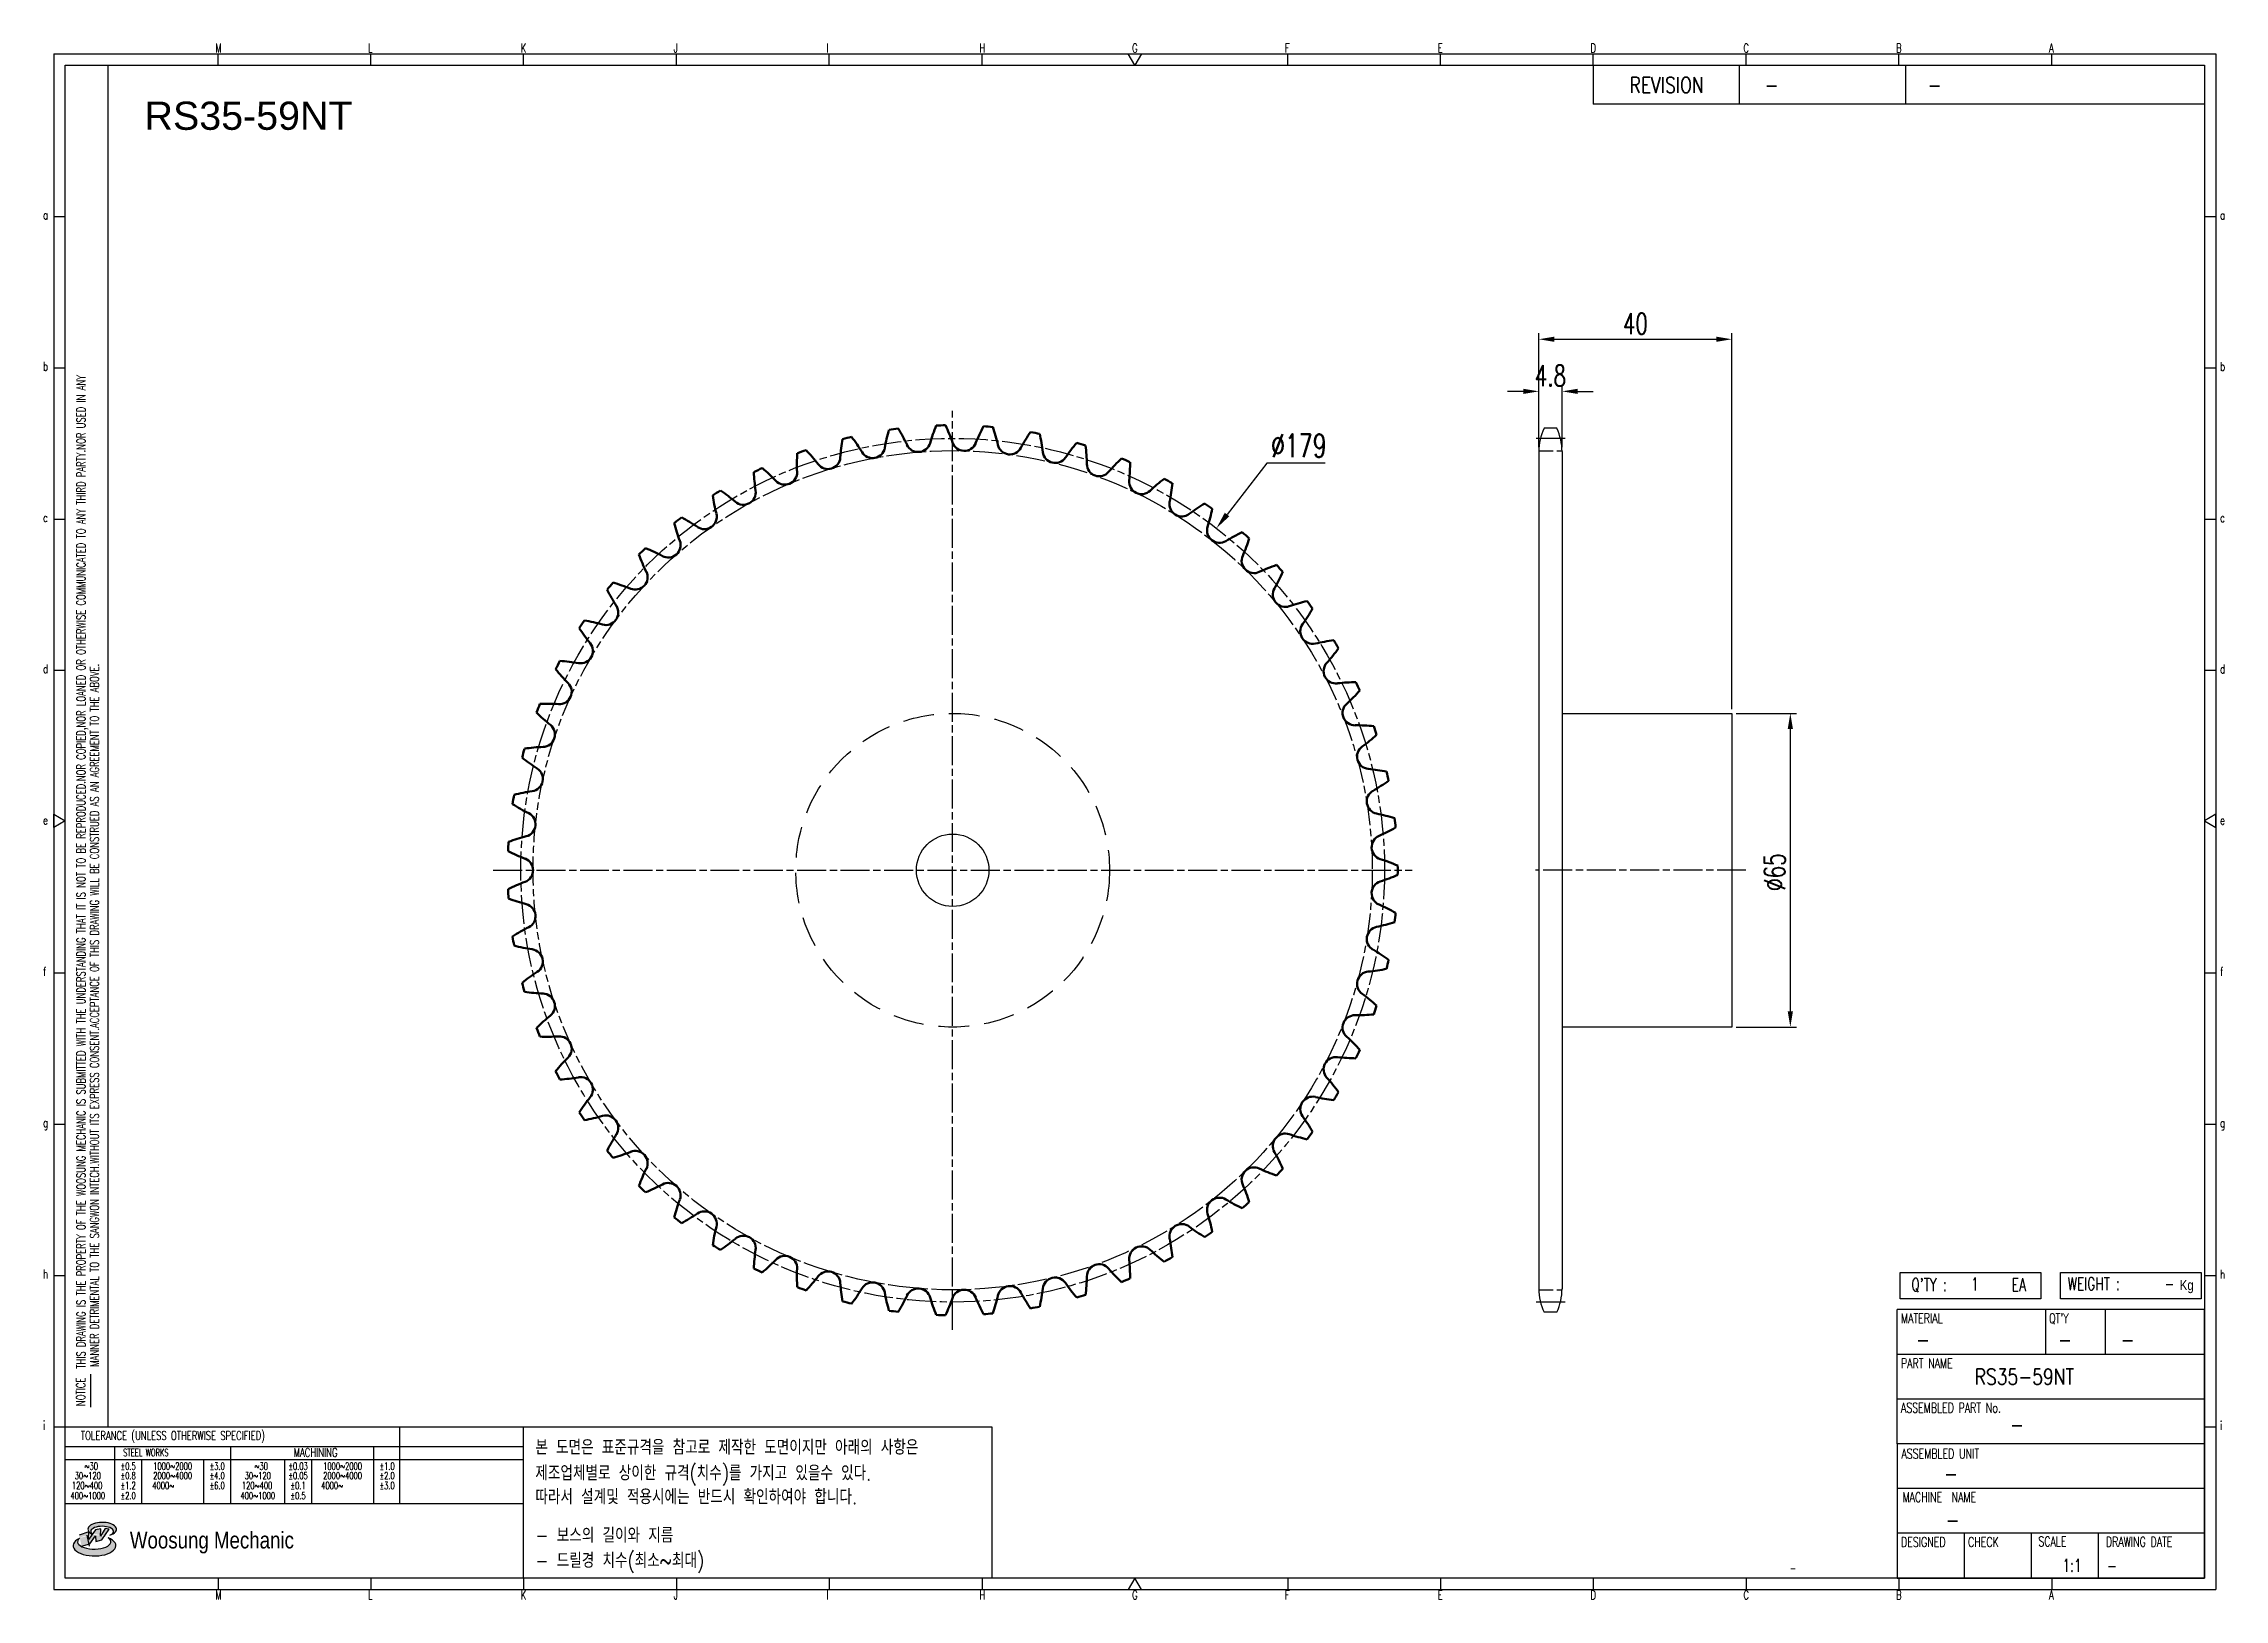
# Model space of a CAD drawing. Header units: millimetres. Extents: x -44812 to -44360, y 1096 to 1418.
import ezdxf
from ezdxf.enums import TextEntityAlignment as Align

# ---------------------------------------------------------------- set-up
doc = ezdxf.new("R2010")
doc.units = ezdxf.units.MM
for name, pattern in [('AM_ISO02W050', [7.5, 6, -1.5]), ('AM_ISO02W050x2', [3.75, 3, -0.75]), ('AM_ISO08W050', [18, 12, -1.5, 3, -1.5]), ('AM_ISO08W050x2', [9, 6, -0.75, 1.5, -0.75]), ('HIDDEN', [9.525, 6.35, -3.175])]:
    doc.linetypes.add(name, pattern=pattern)
for name, color, linetype, lineweight in [('AM_0N', 7, 'Continuous', 50), ('AM_3N', 6, 'AM_ISO02W050', 25), ('AM_7', 4, 'AM_ISO08W050', 25), ('AM_7N', 4, 'AM_ISO08W050', 25)]:
    doc.layers.add(name, color=color, linetype=linetype, lineweight=lineweight)
for name, color, linetype in [('HL', 2, 'HIDDEN'), ('S-DIM', 7, 'Continuous'), ('TITLE', 7, 'Continuous'), ('도면레이아웃', 7, 'Continuous')]:
    doc.layers.add(name, color=color, linetype=linetype)
doc.styles.add('HAN', font='ROMANS.shx', dxfattribs={"width": 0.7, "bigfont": 'whgtxt.shx'})
doc.styles.add('HKD_ST2', font='romans.shx', dxfattribs={"width": 0.7, "height": 4, "bigfont": '@extfont2.shx'})
doc.styles.add('HSG', font='SIMPLEX.shx', dxfattribs={"width": 0.7, "bigfont": 'HSG.shx'})
doc.styles.add('ROMANS', font='romans.shx', dxfattribs={"width": 0.7, "bigfont": 'whgtxt.shx'})
doc.styles.add('SLDTEXTSTYLE4', font='arial.ttf', dxfattribs={"width": 0.8})
doc.styles.get("Standard").update_dxf_attribs({"font": 'arial.ttf'})
doc.dimstyles.new('APP10', dxfattribs={"dimscale": 2, "dimtxt": 2.4, "dimasz": 1.8, "dimexe": 0.7, "dimexo": 0.5, "dimgap": 0.6, "dimtad": 1, "dimtoh": 1, "dimdec": 1, "dimrnd": 0.01, "dimzin": 9, "dimdsep": 46, "dimtxsty": 'HSG', "dimcen": 0, "dimclrd": 1, "dimclre": 1, "dimclrt": 256, "dimazin": 2, "dimtp": 1, "dimtm": 1, "dimtfac": 0.5, "dimtdec": 1, "dimtofl": 0, "dimtmove": 0, "dimatfit": 3, "dimfxl": 0, "dimtvp": 1, "dimtolj": 2, "dimlwd": -1, "dimlwe": -1, "dimarcsym": 0})
doc.dimstyles.new('APP8', dxfattribs={"dimscale": 1.8, "dimtxt": 2.4, "dimasz": 1.8, "dimexe": 0.7, "dimexo": 0.5, "dimgap": 0.6, "dimtad": 1, "dimtoh": 1, "dimdec": 1, "dimrnd": 0.01, "dimzin": 9, "dimdsep": 46, "dimtxsty": 'HSG', "dimcen": 0, "dimclrd": 1, "dimclre": 1, "dimclrt": 256, "dimazin": 2, "dimtp": 1, "dimtm": 1, "dimtfac": 0.5, "dimtdec": 1, "dimtofl": 0, "dimtmove": 0, "dimatfit": 3, "dimfxl": 0, "dimtvp": 1, "dimtolj": 2, "dimlwd": -1, "dimlwe": -1, "dimarcsym": 0})

# ---------------------------------------------------------------- blocks, each defined once
blk = doc.blocks.new('SUYWSHJH')
at = {"layer": '도면레이아웃'}
h = blk.add_hatch(color=10, dxfattribs=at)
h.paths.add_polyline_path([(1.544, 35.177), (1.554, 34.966), (1.779, 35.034), (2.054, 35.422), (1.908, 35.446), (1.728, 35.167), (1.741, 35.439), (1.547, 35.405), (1.292, 35.041), (1.295, 35.33), (0.943, 35.208), (1.03, 34.8), (1.336, 34.885)])
edge = h.paths.add_edge_path()
edge.add_ellipse((1.795, 35.421), major_axis=(-0.53, 0), ratio=0.487785, start_angle=122.36065, end_angle=403.39574)
edge.add_line((1.411, 35.244), (1.419, 35.261))
edge.add_ellipse((1.798, 35.344), major_axis=(-0.423, 0), ratio=0.444396, start_angle=131.58977, end_angle=386.19408, ccw=False)
edge = h.paths.add_edge_path()
edge.add_ellipse((1.512, 34.815), major_axis=(-0.793, 0), ratio=0.480113, start_angle=314.67633, end_angle=590.85213)
edge.add_ellipse((1.501, 34.958), major_axis=(-0.62, 0), ratio=0.43311, start_angle=331.7024, end_angle=574.42495, ccw=False)
for p, q in [((0, 90.118), (80.15, 90.118)), ((0, 90.118), (0, 33.191)), ((6.089, 89.693), (6.089, 90.118)), ((11.753, 89.693), (11.753, 90.118)), ((17.418, 89.693), (17.418, 90.118)), ((23.082, 89.693), (23.082, 90.118)), ((28.746, 89.693), (28.746, 90.118)), ((34.411, 89.693), (34.411, 90.118)), ((45.739, 89.693), (45.739, 90.118)), ((51.404, 89.693), (51.404, 90.118)), ((57.068, 89.693), (57.068, 90.118)), ((62.732, 89.693), (62.732, 90.118)), ((68.397, 89.693), (68.397, 90.118)), ((74.061, 89.693), (74.061, 90.118)), ((80.15, 90.118), (80.15, 33.191)), ((0, 84.085), (0.425, 84.085)), ((79.725, 84.085), (80.15, 84.085)), ((0, 78.478), (0.425, 78.478)), ((79.725, 78.478), (80.15, 78.478)), ((0, 72.87), (0.425, 72.87)), ((79.725, 72.87), (80.15, 72.87)), ((0, 67.262), (0.425, 67.262)), ((79.725, 67.262), (80.15, 67.262)), ((0, 56.047), (0.425, 56.047)), ((79.725, 56.047), (80.15, 56.047)), ((0, 50.439), (0.425, 50.439)), ((79.725, 50.439), (80.15, 50.439)), ((0, 44.832), (0.425, 44.832)), ((79.725, 44.832), (80.15, 44.832)), ((1.377, 39.947), (1.377, 41.174)), ((0, 39.224), (0.425, 39.224)), ((79.725, 39.224), (80.15, 39.224)), ((0, 33.191), (80.15, 33.191)), ((6.089, 33.616), (6.089, 33.191)), ((11.753, 33.616), (11.753, 33.191)), ((17.418, 33.616), (17.418, 33.191)), ((23.082, 33.616), (23.082, 33.191)), ((28.746, 33.616), (28.746, 33.191)), ((34.411, 33.616), (34.411, 33.191)), ((45.739, 33.616), (45.739, 33.191)), ((51.404, 33.616), (51.404, 33.191)), ((57.068, 33.616), (57.068, 33.191)), ((62.732, 33.616), (62.732, 33.191)), ((68.397, 33.616), (68.397, 33.191)), ((74.061, 33.616), (74.061, 33.191))]:
    blk.add_line(p, q)
at = {"color": 2}
for p, q in [((2.017, 39.224), (2.017, 89.693)), ((0.425, 39.224), (17.418, 39.224)), ((12.816, 39.224), (12.816, 36.382)), ((17.418, 33.616), (17.418, 39.224)), ((0.425, 38.487), (17.418, 38.487)), ((0.425, 38.012), (17.418, 38.012)), ((2.257, 38.487), (2.257, 36.382)), ((3.257, 38.012), (3.257, 36.382)), ((5.557, 38.012), (5.557, 36.382)), ((6.557, 38.5), (6.557, 36.382)), ((8.557, 38.012), (8.557, 36.382)), ((9.557, 38.026), (9.557, 36.382)), ((11.857, 38.487), (11.857, 36.382)), ((0.425, 36.382), (17.418, 36.382))]:
    blk.add_line(p, q, dxfattribs=at)
at = {"color": 6, "ltscale": 0.5}
for p, q in [((57.068, 89.693), (57.068, 88.246)), ((62.47, 89.693), (62.47, 88.246)), ((68.635, 89.693), (68.635, 88.246)), ((79.725, 88.246), (57.068, 88.246)), ((68.336, 38.59), (68.336, 43.563)), ((79.725, 43.563), (68.336, 43.563)), ((73.827, 43.563), (73.827, 41.905)), ((76.037, 43.563), (76.037, 41.905)), ((79.725, 38.59), (79.725, 43.563)), ((79.725, 41.905), (68.336, 41.905)), ((79.725, 40.248), (68.336, 40.248)), ((68.336, 38.59), (68.336, 33.616)), ((79.725, 38.59), (68.336, 38.59)), ((79.725, 33.616), (79.725, 38.59)), ((79.725, 36.932), (68.336, 36.932)), ((79.725, 35.274), (68.336, 35.274)), ((70.822, 33.616), (70.822, 35.274)), ((73.309, 33.616), (73.309, 35.274)), ((75.796, 33.616), (75.796, 35.274)), ((68.336, 33.616), (79.725, 33.616))]:
    blk.add_line(p, q, dxfattribs=at)
for points in [[(40.075, 89.693), (39.83, 90.118), (40.32, 90.118)], [(0.425, 89.693), (79.725, 89.693), (79.725, 33.616), (0.425, 33.616)], [(0.425, 61.679), (0, 61.433), (0, 61.924)], [(79.725, 61.679), (80.15, 61.433), (80.15, 61.924)], [(40.075, 33.616), (39.83, 33.191), (40.32, 33.191)]]:
    blk.add_lwpolyline(points, close=True)
at = {"layer": 'TITLE', "color": 20}
for p, q in [((68.449, 43.961), (68.449, 44.936)), ((68.449, 44.936), (73.654, 44.936)), ((73.654, 44.936), (73.654, 43.961)), ((74.39, 43.961), (74.39, 44.936)), ((74.39, 44.936), (79.595, 44.936)), ((79.595, 44.936), (79.595, 43.961)), ((73.654, 43.961), (68.449, 43.961)), ((79.595, 43.961), (74.39, 43.961))]:
    blk.add_line(p, q, dxfattribs=at)
at = {"layer": '도면레이아웃'}
for p, q in [((1.295, 35.33), (0.943, 35.208)), ((1.03, 34.8), (1.336, 34.885)), ((1.224, 35.208), (1.311, 34.8)), ((1.224, 35.208), (1.224, 35.208)), ((1.547, 35.405), (1.292, 35.041)), ((1.292, 35.041), (1.295, 35.33)), ((1.336, 34.885), (1.544, 35.177)), ((1.419, 35.261), (1.411, 35.244)), ((1.544, 35.177), (1.554, 34.966)), ((1.741, 35.439), (1.547, 35.405)), ((1.554, 34.966), (1.779, 35.034)), ((1.908, 35.446), (1.728, 35.167)), ((1.728, 35.167), (1.741, 35.439)), ((1.779, 35.034), (2.054, 35.422)), ((2.054, 35.422), (1.908, 35.446))]:
    blk.add_line(p, q, dxfattribs=at)
for centre, major_axis, ratio, start_param, end_param in [((1.795, 35.421), (-0.53, 0), 0.487785, 2.135596, 7.040584), ((1.512, 34.815), (-0.793, 0), 0.480113, 5.492138, 10.312315), ((1.501, 34.958), (-0.62, 0), 0.43311, 5.789299, 10.025607), ((1.798, 35.344), (-0.423, 0), 0.444396, 2.296675, 6.740358)]:
    blk.add_ellipse(centre, major_axis=major_axis, ratio=ratio, start_param=start_param, end_param=end_param, dxfattribs=at)
at = {"color": 4, "style": 'HKD_ST2', "width": 0.7}
for s, p in [('M', (5.988, 90.164)), ('L', (11.652, 90.164)), ('K', (17.316, 90.164)), ('J', (22.981, 90.164)), ('I', (28.645, 90.164)), ('H', (34.309, 90.164)), ('G', (39.974, 90.164)), ('F', (45.638, 90.164)), ('E', (51.302, 90.164)), ('D', (56.967, 90.164)), ('C', (62.631, 90.164)), ('B', (68.295, 90.164)), ('A', (73.96, 90.164)), ('a', (-0.395, 83.976)), ('a', (80.305, 83.97)), ('b', (-0.395, 78.368)), ('b', (80.305, 78.362)), ('c', (-0.395, 72.76)), ('c', (80.305, 72.754)), ('d', (-0.395, 67.153)), ('d', (80.305, 67.147)), ('e', (-0.395, 61.545)), ('e', (80.305, 61.539)), ('f', (-0.395, 55.937)), ('f', (80.305, 55.931)), ('g', (-0.395, 50.33)), ('g', (80.305, 50.324)), ('h', (-0.395, 44.722)), ('h', (80.305, 44.716)), ('i', (-0.395, 39.114)), ('i', (80.305, 39.108)), ('M', (5.988, 32.824)), ('L', (11.652, 32.824)), ('K', (17.316, 32.824)), ('J', (22.981, 32.824)), ('I', (28.645, 32.824)), ('H', (34.309, 32.824)), ('G', (39.974, 32.824)), ('F', (45.638, 32.824)), ('E', (51.302, 32.824)), ('D', (56.967, 32.824)), ('C', (62.631, 32.824)), ('B', (68.295, 32.824)), ('A', (73.96, 32.824))]:
    blk.add_text(s, height=0.326, dxfattribs=at).set_placement(p)
for s, height, style, width, p in [('REVISION', 0.5806, 'HAN', 0.8, (58.415, 88.664)), ('-', 0.581, 'HAN', 0.8, (63.426, 88.664)), ('-', 0.581, 'HAN', 0.8, (69.468, 88.664)), ("Q'TY : ", 0.4746, 'HKD_ST2', 0.7, (68.857, 44.253)), ('1', 0.475, 'HKD_ST2', 0.7, (71.071, 44.275)), ('EA', 0.4746, 'HKD_ST2', 0.7, (72.578, 44.253)), ('WEIGHT : ', 0.4746, 'HKD_ST2', 0.7, (74.65, 44.286)), ('-', 0.581, 'HAN', 0.8, (69.029, 42.157)), ('-', 0.581, 'HAN', 0.8, (74.289, 42.157)), ('-', 0.581, 'HAN', 0.8, (76.623, 42.157)), ('-', 0.581, 'HAN', 0.8, (72.515, 39.013)), ('-', 0.581, 'HAN', 0.8, (70.067, 37.189)), ('-', 0.581, 'HAN', 0.8, (70.126, 35.48)), ('1:1', 0.4746, 'HKD_ST2', 0.7, (74.458, 33.848)), ('-', 0.475, 'HKD_ST2', 0.7, (76.112, 33.837))]:
    blk.add_text(s, height=height, dxfattribs=dict(style=style, width=width)).set_placement(p)
at = {"color": 1, "style": 'HKD_ST2', "width": 0.7}
for s, p in [(' THIS DRAWING IS THE PROPERTY OF THE WOOSUNG MECHANIC IS SUBMITTED WITH THE UNDERSTANDING THAT IT IS NOT TO BE REPRODUCED.NOR COPIED,NOR LOANED OR OTHERWISE COMMUNICATED TO ANY THIRD PARTY.NOR USED IN ANY', (1.173, 41.217)), ('MANNER DETRIMENTAL TO THE SANGWON INTECH.WITHOUT ITS EXPRESS CONSENT.ACCEPTANCE OF THIS DRAWING WILL BE CONSTRUED AS AN AGREEMENT TO THE ABOVE.', (1.672, 41.447))]:
    blk.add_text(s, height=0.326266, rotation=90, dxfattribs=at).set_placement(p)
at = {"style": 'HKD_ST2', "width": 0.7}
blk.add_text('-', height=0.475, dxfattribs=at).set_placement((78.613, 44.286), align=Align.RIGHT)
at = {"color": 4, "style": 'HKD_ST2', "width": 0.7}
for s, height, p in [('MATERIAL', 0.3651, (68.474, 43.425)), ("QT'Y", 0.3651, (73.965, 43.425)), ('PART NAME', 0.3651, (68.474, 41.756)), ('ASSEMBLED PART No.', 0.36511, (68.474, 40.109)), ('ASSEMBLED UNIT', 0.36511, (68.49, 38.408)), ('MACHINE  NAME', 0.36511, (68.532, 36.794)), ('DESIGNED', 0.3651, (68.474, 35.136)), ('CHECK', 0.3651, (70.961, 35.136)), ('SCALE', 0.3651, (73.566, 35.153)), ('DRAWING DATE', 0.36511, (76.071, 35.141))]:
    blk.add_text(s, height=height, dxfattribs=at).set_placement(p, align=Align.TOP_LEFT)
at = {"style": 'HKD_ST2', "width": 0.7}
blk.add_text('NOTICE', height=0.3263, rotation=90, dxfattribs=at).set_placement((1.163, 39.988))
for s, height, style, width, p in [('TOLERANCE (UNLESS OTHERWISE SPECIFIED)', 0.32627, 'HKD_ST2', 0.7, (4.417, 38.896)), ('-', 0.326, 'ROMANS', 0.65, (64.469, 33.975))]:
    blk.add_text(s, height=height, dxfattribs=dict(style=style, width=width)).set_placement(p, align=Align.MIDDLE_CENTER)
at = {"color": 4, "style": 'HKD_ST2', "width": 0.7}
for s, height, p in [('STEEL WORKS', 0.26101, (3.416, 38.268)), ('MACHINING', 0.3263, (9.707, 38.27)), ('%%P0.5', 0.261, (2.757, 37.762)), ('%%P0.8', 0.261, (2.757, 37.411)), ('%%P3.0', 0.261, (6.057, 37.762)), ('%%P4.0', 0.261, (6.057, 37.411)), ('%%P0.03', 0.261, (9.057, 37.762)), ('%%P0.05', 0.261, (9.057, 37.411)), ('%%P1.0', 0.261, (12.357, 37.762)), ('%%P2.0', 0.261, (12.357, 37.411)), ('%%P1.2', 0.261, (2.757, 37.045)), ('%%P2.0', 0.261, (2.757, 36.67)), ('%%P6.0', 0.261, (6.057, 37.045)), ('%%P0.1', 0.261, (9.057, 37.045)), ('%%P0.5', 0.261, (9.057, 36.67)), ('%%P3.0', 0.261, (12.357, 37.045))]:
    blk.add_text(s, height=height, dxfattribs=at).set_placement(p, align=Align.MIDDLE)
for s, height, p in [('30%%126120', 0.261, (1.263, 37.411)), ('%%12630', 0.261, (1.389, 37.762)), ('2000%%1264000', 0.26101, (4.407, 37.411)), ('1000%%1262000', 0.26101, (4.407, 37.762)), ('30%%126120', 0.261, (7.563, 37.411)), ('%%12630', 0.261, (7.689, 37.762)), ('2000%%1264000', 0.26101, (10.707, 37.411)), ('1000%%1262000', 0.26101, (10.707, 37.762)), ('400%%1261000', 0.26101, (1.263, 36.67)), ('120%%126400', 0.26101, (1.237, 37.045)), ('4000%%126', 0.261, (4.061, 37.045)), ('400%%1261000', 0.26101, (7.563, 36.67)), ('120%%126400', 0.26101, (7.537, 37.045)), ('4000%%126', 0.261, (10.321, 37.045))]:
    blk.add_text(s, height=height, dxfattribs=at).set_placement(p, align=Align.MIDDLE_CENTER)
at = {"color": 1, "style": 'SLDTEXTSTYLE4', "width": 0.8}
blk.add_text('Woosung Mechanic', height=0.61957, dxfattribs=at).set_placement((2.822, 34.711))
at = {"layer": 'TITLE', "width": 0.8}
blk.add_text('Kg', height=0.3789, dxfattribs=at).set_placement((78.807, 44.286))
blk = doc.blocks.new('*D688')
at = {"layer": 'Defpoints', "color": 0, "transparency": 16777216}
for p in [(-44462.3, 1279.08), (-44462.3, 1214.08), (-44450.19, 1214.08)]:
    blk.add_point(p, dxfattribs=at)
at = {"layer": 'S-DIM', "color": 1, "transparency": 16777216}
for p, q in [((-44461.4, 1279.08), (-44448.93, 1279.08)), ((-44450.19, 1275.84), (-44450.19, 1217.32)), ((-44461.4, 1214.08), (-44448.93, 1214.08))]:
    blk.add_line(p, q, dxfattribs=at)
for points in [[(-44450.73, 1275.84), (-44449.65, 1275.84), (-44450.19, 1279.08)], [(-44450.73, 1217.32), (-44449.65, 1217.32), (-44450.19, 1214.08)]]:
    blk.add_solid(points, dxfattribs=at)
at = {"layer": 'S-DIM', "transparency": 16777216, "insert": (-44453.43, 1246.19), "char_height": 4.32, "attachment_point": 5, "rotation": 90, "style": 'HSG'}
blk.add_mtext('\\A2;%%c65', dxfattribs=at)
blk = doc.blocks.new('*D689')
at = {"layer": 'Defpoints', "color": 0, "transparency": 16777216}
for p in [(-44497.5, 1345.8), (-44502.3, 1333.34), (-44497.5, 1333.34)]:
    blk.add_point(p, dxfattribs=at)
at = {"layer": 'S-DIM', "color": 1, "transparency": 16777216}
for p, q in [((-44502.3, 1334.24), (-44502.3, 1347.06)), ((-44497.5, 1334.24), (-44497.5, 1347.06)), ((-44505.54, 1345.8), (-44508.78, 1345.8)), ((-44494.26, 1345.8), (-44491.02, 1345.8))]:
    blk.add_line(p, q, dxfattribs=at)
for points in [[(-44505.54, 1346.34), (-44505.54, 1345.26), (-44502.3, 1345.8)], [(-44494.26, 1346.34), (-44494.26, 1345.26), (-44497.5, 1345.8)]]:
    blk.add_solid(points, dxfattribs=at)
at = {"layer": 'S-DIM', "transparency": 16777216, "insert": (-44499.9, 1349.04), "char_height": 4.32, "attachment_point": 5, "style": 'HSG'}
blk.add_mtext('\\A2;4.8', dxfattribs=at)
blk = doc.blocks.new('*D690')
at = {"layer": 'Defpoints', "color": 0, "transparency": 16777216}
for p in [(-44462.3, 1356.6), (-44502.3, 1333.34), (-44462.3, 1279.08)]:
    blk.add_point(p, dxfattribs=at)
at = {"layer": 'S-DIM', "color": 1, "transparency": 16777216}
for p, q in [((-44502.3, 1334.24), (-44502.3, 1357.86)), ((-44499.06, 1356.6), (-44465.54, 1356.6)), ((-44462.3, 1279.98), (-44462.3, 1357.86))]:
    blk.add_line(p, q, dxfattribs=at)
for points in [[(-44499.06, 1357.14), (-44499.06, 1356.06), (-44502.3, 1356.6)], [(-44465.54, 1357.14), (-44465.54, 1356.06), (-44462.3, 1356.6)]]:
    blk.add_solid(points, dxfattribs=at)
at = {"layer": 'S-DIM', "transparency": 16777216, "insert": (-44482.3, 1359.84), "char_height": 4.32, "attachment_point": 5, "style": 'HSG'}
blk.add_mtext('\\A2;40', dxfattribs=at)
blk = doc.blocks.new('*D691')
at = {"layer": 'Defpoints', "color": 0, "transparency": 16777216}
for p in [(-44569.11, 1317.43), (-44678.41, 1175.72)]:
    blk.add_point(p, dxfattribs=at)
at = {"layer": 'S-DIM', "color": 1, "transparency": 16777216}
for p, q in [((-44558.68, 1330.95), (-44566.91, 1320.28)), ((-44546.6, 1330.95), (-44558.68, 1330.95))]:
    blk.add_line(p, q, dxfattribs=at)
blk.add_solid([(-44567.38, 1320.65), (-44566.43, 1319.92), (-44569.11, 1317.43)], dxfattribs=at)
at = {"layer": 'S-DIM', "transparency": 16777216, "insert": (-44552.04, 1334.55), "char_height": 4.8, "attachment_point": 5, "style": 'HSG'}
blk.add_mtext('\\A2;∅179', dxfattribs=at)

msp = doc.modelspace()

# ---------------------------------------------------------------- linework, layer by layer
for p, q in [((-44498.57, 1338.14), (-44501.23, 1338.14)), ((-44502.3, 1333.34), (-44502.3, 1159.82)), ((-44497.5, 1333.34), (-44497.5, 1159.82)), ((-44498.57, 1155.02), (-44501.23, 1155.02))]:
    msp.add_line(p, q)
msp.add_lwpolyline([(-44497.5, 1279.08), (-44462.3, 1279.08), (-44462.3, 1214.08), (-44497.5, 1214.08)])
at = {"color": 4}
msp.add_lwpolyline([(-44712.66, 1131.28), (-44615.62, 1131.28), (-44615.62, 1099.93), (-44712.66, 1099.93)], close=True, dxfattribs=at)
msp.add_circle((-44623.76, 1246.58), 7.5)
for centre, start, end in [((-44491, 1333.34), 154.8633, 180), ((-44508.8, 1333.34), 0, 25.1367), ((-44491, 1159.82), 180, 205.1367), ((-44508.8, 1159.82), 334.8633, 0)]:
    msp.add_arc(centre, 11.3, start, end)
at = {"layer": 'AM_0N'}
for centre, radius, start, end in [((-44601.21, 1327.58), 37.19, 163.9709, 169.9153), ((-44623.76, 1246.58), 92.21, 97.0319, 98.2224), ((-44666.83, 1318.79), 37.19, 25.339, 31.2833), ((-44592.72, 1324.72), 37.19, 157.8693, 163.8136), ((-44623.76, 1246.58), 92.21, 90.9302, 92.1207), ((-44658.91, 1322.96), 37.19, 19.2373, 25.1816), ((-44584.59, 1320.98), 37.19, 151.7676, 157.7119), ((-44623.76, 1246.58), 92.21, 84.8285, 86.019), ((-44650.59, 1326.26), 37.19, 13.1356, 19.0799), ((-44623.76, 1246.58), 92.21, 109.2353, 110.4258), ((-44681.12, 1308.05), 37.19, 37.5424, 43.4867), ((-44609.94, 1329.51), 37.19, 170.0726, 176.0169), ((-44623.76, 1246.58), 92.21, 103.1336, 104.3241), ((-44674.26, 1313.8), 37.19, 31.4407, 37.385), ((-44640.34, 1334.54), 2.57, 211.4407, 349.9153), ((-44630.9, 1335.8), 2.57, 205.339, 343.8136), ((-44621.37, 1336.05), 2.57, 199.2373, 337.7119), ((-44611.88, 1335.29), 2.57, 193.1356, 331.6102), ((-44576.91, 1316.39), 37.19, 145.6659, 151.6102), ((-44623.76, 1246.58), 92.21, 78.7268, 79.9173), ((-44641.97, 1328.66), 37.19, 7.0339, 12.9782), ((-44602.51, 1333.53), 2.57, 187.0339, 325.5085), ((-44569.75, 1311.02), 37.19, 139.5642, 145.5085), ((-44623.76, 1246.58), 92.21, 72.6251, 73.8156), ((-44633.14, 1330.13), 37.19, 0.9322, 6.8765), ((-44623.76, 1246.58), 92.21, 115.337, 116.5274), ((-44627.79, 1330.56), 37.19, 182.276, 188.2203), ((-44687.33, 1301.61), 37.19, 43.6441, 49.5884), ((-44658.56, 1329.04), 2.57, 223.6441, 2.1186), ((-44618.84, 1330.51), 37.19, 176.1743, 182.1186), ((-44649.6, 1332.28), 2.57, 217.5424, 356.0169), ((-44593.39, 1330.78), 2.57, 180.9322, 319.4068), ((-44563.21, 1304.91), 37.19, 133.4625, 139.4068), ((-44623.76, 1246.58), 92.21, 66.5234, 67.7139), ((-44624.2, 1330.66), 37.19, 354.8305, 0.7748), ((-44623.76, 1246.58), 92.21, 121.4387, 122.6291), ((-44636.69, 1329.66), 37.19, 188.3777, 194.322), ((-44692.82, 1294.54), 37.19, 49.7458, 55.6901), ((-44667.13, 1324.88), 2.57, 229.7458, 8.2203), ((-44584.61, 1327.07), 2.57, 174.8305, 313.3051), ((-44557.35, 1298.15), 37.19, 127.3608, 133.3051), ((-44623.76, 1246.58), 92.21, 60.4217, 61.6122), ((-44615.26, 1330.23), 37.19, 348.7288, 354.6731), ((-44623.76, 1246.58), 92.21, 127.5403, 128.7308), ((-44697.52, 1286.93), 37.19, 55.8475, 61.7918), ((-44675.21, 1319.82), 2.57, 235.8475, 14.322), ((-44576.28, 1322.46), 2.57, 168.7288, 307.2034), ((-44552.24, 1290.8), 37.19, 121.2591, 127.2034), ((-44623.76, 1246.58), 92.21, 54.32, 55.5105), ((-44606.42, 1328.85), 37.19, 342.6271, 348.5714), ((-44645.45, 1327.81), 37.19, 194.4794, 200.4237), ((-44568.48, 1316.98), 2.57, 162.6271, 301.1017), ((-44547.95, 1282.94), 37.19, 115.1574, 121.1017), ((-44623.76, 1246.58), 92.21, 48.2183, 49.4088), ((-44597.77, 1326.54), 37.19, 336.5254, 342.4697), ((-44623.76, 1246.58), 92.21, 133.642, 134.8325), ((-44653.96, 1325.05), 37.19, 200.5811, 206.5254), ((-44701.39, 1278.86), 37.19, 61.9492, 67.8935), ((-44682.7, 1313.94), 2.57, 241.9492, 20.4237), ((-44561.31, 1310.71), 2.57, 156.5254, 295), ((-44623.76, 1246.58), 92.21, 139.7437, 140.9342), ((-44704.38, 1270.42), 37.19, 68.0508, 73.9952), ((-44689.53, 1307.29), 2.57, 248.0508, 26.5254), ((-44544.51, 1274.68), 37.19, 109.0557, 115), ((-44589.42, 1323.33), 37.19, 330.4237, 336.368), ((-44623.76, 1246.58), 92.21, 42.1166, 43.3071), ((-44662.13, 1321.39), 37.19, 206.6828, 212.6271), ((-44554.85, 1303.71), 2.57, 150.4237, 288.8983), ((-44541.98, 1266.1), 37.19, 102.954, 108.8983), ((-44623.76, 1246.58), 92.21, 36.0149, 37.2054), ((-44623.76, 1246.58), 92.21, 145.8454, 147.0359), ((-44706.46, 1261.72), 37.19, 74.1525, 80.0969), ((-44695.61, 1299.96), 2.57, 254.1525, 32.6271), ((-44549.17, 1296.06), 2.57, 144.322, 282.7966), ((-44581.46, 1319.24), 37.19, 324.322, 330.2663), ((-44700.87, 1292.02), 2.57, 260.2542, 38.7288), ((-44669.86, 1316.89), 37.19, 212.7845, 218.7288), ((-44540.36, 1257.29), 37.19, 96.8523, 102.7966), ((-44573.97, 1314.33), 37.19, 318.2203, 324.1646), ((-44623.76, 1246.58), 92.21, 29.9132, 31.1037), ((-44623.76, 1246.58), 92.21, 151.9471, 153.1376), ((-44677.08, 1311.59), 37.19, 218.8862, 224.8305), ((-44707.6, 1252.84), 37.19, 80.2542, 86.1985), ((-44544.33, 1287.85), 2.57, 138.2203, 276.6949), ((-44705.27, 1283.56), 2.57, 266.3559, 44.8305), ((-44539.7, 1248.37), 37.19, 90.7506, 96.6949), ((-44567.05, 1308.66), 37.19, 312.1186, 318.063), ((-44623.76, 1246.58), 92.21, 23.8115, 25.002), ((-44623.76, 1246.58), 92.21, 158.0488, 159.2393), ((-44683.68, 1305.55), 37.19, 224.9879, 230.9322), ((-44707.79, 1243.89), 37.19, 86.3559, 92.3002), ((-44540.39, 1279.17), 2.57, 132.1186, 270.5932), ((-44708.74, 1274.69), 2.57, 272.4576, 50.9322), ((-44539.98, 1239.42), 37.19, 84.6489, 90.5932), ((-44560.78, 1302.28), 37.19, 306.0169, 311.9613), ((-44623.76, 1246.58), 92.21, 17.7098, 18.9003), ((-44623.76, 1246.58), 92.21, 164.1505, 165.341), ((-44689.61, 1298.85), 37.19, 231.0896, 237.0339), ((-44707.03, 1234.98), 37.19, 92.4576, 98.4019), ((-44537.4, 1270.13), 2.57, 126.0169, 264.4915), ((-44711.24, 1265.5), 2.57, 278.5593, 57.0339), ((-44541.22, 1230.56), 37.19, 78.5472, 84.4915), ((-44623.76, 1246.58), 92.21, 11.6081, 12.7986), ((-44623.76, 1246.58), 92.21, 170.2522, 171.4427), ((-44705.33, 1226.19), 37.19, 98.5593, 104.5036), ((-44535.39, 1260.82), 2.57, 119.9153, 258.3898), ((-44555.21, 1295.27), 37.19, 299.9153, 305.8596), ((-44694.8, 1291.55), 37.19, 237.1913, 243.1356), ((-44712.76, 1256.09), 2.57, 284.661, 63.1356), ((-44543.39, 1221.88), 37.19, 72.4455, 78.3898), ((-44623.76, 1246.58), 92.21, 5.5064, 6.6969), ((-44623.76, 1246.58), 92.21, 176.3539, 177.5444), ((-44702.7, 1217.64), 37.19, 104.661, 110.6053), ((-44534.38, 1251.34), 2.57, 113.8136, 252.2881), ((-44550.43, 1287.71), 37.19, 293.8136, 299.7579), ((-44699.17, 1283.75), 37.19, 243.293, 249.2373), ((-44713.27, 1246.58), 2.57, 290.7627, 69.2373), ((-44546.47, 1213.47), 37.19, 66.3438, 72.2881), ((-44623.76, 1246.58), 92.21, 359.4048, 0.5952), ((-44699.17, 1209.41), 37.19, 110.7627, 116.707), ((-44534.38, 1241.81), 2.57, 107.7119, 246.1864), ((-44546.47, 1279.68), 37.19, 287.7119, 293.6562), ((-44623.76, 1246.58), 92.21, 182.4556, 183.6461), ((-44702.7, 1275.52), 37.19, 249.3947, 255.339), ((-44712.76, 1237.06), 2.57, 296.8644, 75.339), ((-44550.43, 1205.45), 37.19, 60.2421, 66.1864), ((-44694.8, 1201.6), 37.19, 116.8644, 122.8087), ((-44535.39, 1232.34), 2.57, 101.6102, 240.0847), ((-44543.39, 1271.28), 37.19, 281.6102, 287.5545), ((-44623.76, 1246.58), 92.21, 353.3031, 354.4936), ((-44623.76, 1246.58), 92.21, 188.5573, 189.7478), ((-44705.33, 1266.97), 37.19, 255.4964, 261.4407), ((-44711.24, 1227.66), 2.57, 302.9661, 81.4407), ((-44555.21, 1197.89), 37.19, 54.1404, 60.0847), ((-44689.61, 1194.31), 37.19, 122.9661, 128.9104), ((-44537.4, 1223.03), 2.57, 95.5085, 233.9831), ((-44541.22, 1262.6), 37.19, 275.5085, 281.4528), ((-44623.76, 1246.58), 92.21, 347.2014, 348.3919), ((-44623.76, 1246.58), 92.21, 194.659, 195.8495), ((-44707.03, 1258.18), 37.19, 261.5981, 267.5424), ((-44708.74, 1218.46), 2.57, 309.0678, 87.5424), ((-44560.78, 1190.88), 37.19, 48.0387, 53.9831), ((-44683.68, 1187.6), 37.19, 129.0678, 135.0121), ((-44540.39, 1213.98), 2.57, 89.4068, 227.8814), ((-44539.98, 1253.73), 37.19, 269.4068, 275.3511), ((-44623.76, 1246.58), 92.21, 341.0997, 342.2902), ((-44623.76, 1246.58), 92.21, 200.7607, 201.9512), ((-44707.79, 1249.26), 37.19, 267.6998, 273.6441), ((-44705.27, 1209.59), 2.57, 315.1695, 93.6441), ((-44567.05, 1184.5), 37.19, 41.937, 47.8814), ((-44677.08, 1181.57), 37.19, 135.1695, 141.1138), ((-44544.33, 1205.31), 2.57, 83.3051, 221.7797), ((-44539.7, 1244.79), 37.19, 263.3051, 269.2494), ((-44623.76, 1246.58), 92.21, 334.998, 336.1885), ((-44623.76, 1246.58), 92.21, 206.8624, 208.0529), ((-44707.6, 1240.31), 37.19, 273.8015, 279.7458), ((-44700.87, 1201.14), 2.57, 321.2712, 99.7458), ((-44573.97, 1178.82), 37.19, 35.8354, 41.7797), ((-44669.86, 1176.27), 37.19, 141.2712, 147.2155), ((-44549.17, 1197.1), 2.57, 77.2034, 215.678), ((-44540.36, 1235.86), 37.19, 257.2034, 263.1477), ((-44623.76, 1246.58), 92.21, 328.8963, 330.0868), ((-44623.76, 1246.58), 92.21, 212.9641, 214.1546), ((-44706.46, 1231.44), 37.19, 279.9031, 285.8475), ((-44695.61, 1193.2), 2.57, 327.3729, 105.8475), ((-44581.46, 1173.91), 37.19, 29.7337, 35.678), ((-44662.13, 1171.76), 37.19, 147.3729, 153.3172), ((-44623.76, 1246.58), 92.21, 219.0658, 220.2563), ((-44689.53, 1185.86), 2.57, 333.4746, 111.9492), ((-44554.85, 1189.45), 2.57, 71.1017, 209.5763), ((-44541.98, 1227.06), 37.19, 251.1017, 257.046), ((-44623.76, 1246.58), 92.21, 322.7946, 323.9851), ((-44704.38, 1222.73), 37.19, 286.0048, 291.9492), ((-44653.96, 1168.11), 37.19, 153.4746, 159.4189), ((-44561.31, 1182.45), 2.57, 65, 203.4746), ((-44544.51, 1218.48), 37.19, 245, 250.9443), ((-44589.42, 1169.83), 37.19, 23.632, 29.5763), ((-44623.76, 1246.58), 92.21, 316.6929, 317.8834), ((-44623.76, 1246.58), 92.21, 225.1675, 226.358), ((-44701.39, 1214.3), 37.19, 292.1065, 298.0508), ((-44682.7, 1179.22), 2.57, 339.5763, 118.0508), ((-44597.77, 1166.61), 37.19, 17.5303, 23.4746), ((-44645.45, 1165.34), 37.19, 159.5763, 165.5206), ((-44697.52, 1206.23), 37.19, 298.2082, 304.1525), ((-44675.21, 1173.33), 2.57, 345.678, 124.1525), ((-44568.48, 1176.17), 2.57, 58.8983, 197.3729), ((-44606.42, 1164.31), 37.19, 11.4286, 17.3729), ((-44547.95, 1210.21), 37.19, 238.8983, 244.8426), ((-44623.76, 1246.58), 92.21, 310.5912, 311.7817), ((-44623.76, 1246.58), 92.21, 231.2692, 232.4597), ((-44636.69, 1163.5), 37.19, 165.678, 171.6223), ((-44667.13, 1168.28), 2.57, 351.7797, 130.2542), ((-44576.28, 1170.7), 2.57, 52.7966, 191.2712), ((-44552.24, 1202.36), 37.19, 232.7966, 238.7409), ((-44623.76, 1246.58), 92.21, 304.4895, 305.68), ((-44623.76, 1246.58), 92.21, 237.3709, 238.5613), ((-44692.82, 1198.62), 37.19, 304.3099, 310.2542), ((-44627.79, 1162.59), 37.19, 171.7797, 177.724), ((-44687.33, 1191.55), 37.19, 310.4116, 316.3559), ((-44658.56, 1164.11), 2.57, 357.8814, 136.3559), ((-44584.61, 1166.08), 2.57, 46.6949, 185.1695), ((-44624.2, 1162.5), 37.19, 359.2252, 5.1695), ((-44557.35, 1195.01), 37.19, 226.6949, 232.6392), ((-44623.76, 1246.58), 92.21, 298.3878, 299.5783), ((-44615.26, 1162.93), 37.19, 5.3269, 11.2712), ((-44623.76, 1246.58), 92.21, 243.4726, 244.663), ((-44618.84, 1162.64), 37.19, 177.8814, 183.8257), ((-44681.12, 1185.1), 37.19, 316.5133, 322.4576), ((-44649.6, 1160.88), 2.57, 3.9831, 142.4576), ((-44602.51, 1159.63), 2.57, 34.4915, 172.9661), ((-44633.14, 1163.02), 37.19, 353.1235, 359.0678), ((-44593.39, 1162.38), 2.57, 40.5932, 179.0678), ((-44563.21, 1188.24), 37.19, 220.5932, 226.5375), ((-44623.76, 1246.58), 92.21, 292.2861, 293.4766), ((-44623.76, 1246.58), 92.21, 249.5742, 250.7647), ((-44609.94, 1163.64), 37.19, 183.9831, 189.9274), ((-44623.76, 1246.58), 92.21, 255.6759, 256.8664), ((-44674.26, 1179.35), 37.19, 322.615, 328.5593), ((-44640.34, 1158.62), 2.57, 10.0847, 148.5593), ((-44601.21, 1165.58), 37.19, 190.0847, 196.0291), ((-44666.83, 1174.37), 37.19, 328.7167, 334.661), ((-44630.9, 1157.35), 2.57, 16.1864, 154.661), ((-44592.72, 1168.44), 37.19, 196.1864, 202.1307), ((-44658.91, 1170.2), 37.19, 334.8184, 340.7627), ((-44621.37, 1157.1), 2.57, 22.2881, 160.7627), ((-44584.59, 1172.18), 37.19, 202.2881, 208.2324), ((-44650.59, 1166.89), 37.19, 340.9201, 346.8644), ((-44611.88, 1157.86), 2.57, 28.3898, 166.8644), ((-44576.91, 1176.76), 37.19, 208.3898, 214.3341), ((-44641.97, 1164.49), 37.19, 347.0218, 352.9661), ((-44569.75, 1182.14), 37.19, 214.4915, 220.4358), ((-44623.76, 1246.58), 92.21, 286.1844, 287.3749), ((-44623.76, 1246.58), 92.21, 261.7776, 262.9681), ((-44623.76, 1246.58), 92.21, 267.8793, 269.0698), ((-44623.76, 1246.58), 92.21, 273.981, 275.1715), ((-44623.76, 1246.58), 92.21, 280.0827, 281.2732)]:
    msp.add_arc(centre, radius, start, end, dxfattribs=at)
at = {"layer": 'AM_3N', "linetype": 'AM_ISO02W050x2'}
for p, q in [((-44502.3, 1333.5), (-44497.5, 1333.5)), ((-44502.3, 1159.66), (-44497.5, 1159.66))]:
    msp.add_line(p, q, dxfattribs=at)
at = {"layer": 'AM_7', "linetype": 'AM_ISO08W050x2'}
for p, q in [((-44496.84, 1336.06), (-44502.96, 1336.06)), ((-44459.38, 1246.58), (-44502.96, 1246.58)), ((-44459.38, 1246.58), (-44502.96, 1246.58)), ((-44459.38, 1246.58), (-44502.96, 1246.58)), ((-44459.38, 1246.58), (-44502.96, 1246.58)), ((-44496.84, 1157.09), (-44502.96, 1157.09))]:
    msp.add_line(p, q, dxfattribs=at)
for radius in [89.48, 86.94]:
    msp.add_circle((-44623.76, 1246.58), radius, dxfattribs=at)
at = {"layer": 'AM_7N', "linetype": 'AM_ISO08W050x2'}
for p, q in [((-44623.76, 1151.36), (-44623.76, 1341.79)), ((-44718.97, 1246.58), (-44528.54, 1246.58))]:
    msp.add_line(p, q, dxfattribs=at)
at = {"layer": 'HL'}
msp.add_circle((-44623.76, 1246.58), 32.5, dxfattribs=at)

# ---------------------------------------------------------------- block references
at = {"xscale": 5.589867528209523, "yscale": 5.589867528209523, "zscale": 5.589867528209523}
msp.add_blockref('SUYWSHJH', (-44810.02, 912.02), dxfattribs=at)

# ---------------------------------------------------------------- texts
at = {"color": 2}
msp.add_text('RS35-59NT', height=5.841, dxfattribs=at).set_placement((-44791.2, 1399.99))
at = {"style": 'HAN', "width": 0.8}
msp.add_text('RS35-59NT', height=3.246, dxfattribs=at).set_placement((-44411.98, 1140.01))
at = {"color": 4, "style": 'HAN', "width": 0.8}
for s, p in [('본 도면은 표준규격을 참고로 제작한 도면이지만 아래의 사항은', (-44710.23, 1125.48)), ('제조업체별로 상이한 규격(치수)를 가지고 있을수 있다.', (-44710.23, 1120.15)), ('따라서 설계및 적용시에는 반드시 확인하여야 합니다.', (-44710.23, 1115.21)), ('- 보스의 길이와 지름', (-44710.23, 1107.25)), ('- 드릴경 치수(최소~최대)', (-44710.23, 1102.02))]:
    msp.add_text(s, height=3.0709, dxfattribs=at).set_placement(p)

# ---------------------------------------------------------------- dimensions: what is measured, and where the dimension line sits
at = {"layer": 'S-DIM'}
dim = msp.add_linear_dim(base=(-44462.3, 1356.6), p1=(-44502.3, 1333.34), p2=(-44462.3, 1279.08), dimstyle='APP8', dxfattribs=at)
dim.commit()
dim.dimension.update_dxf_attribs({"geometry": '*D690', "text_midpoint": (-44482.3, 1359.84)})
dim = msp.add_linear_dim(base=(-44497.5, 1345.8), p1=(-44502.3, 1333.34), p2=(-44497.5, 1333.34), dimstyle='APP8', dxfattribs=at)
dim.commit()
dim.dimension.update_dxf_attribs({"geometry": '*D689', "text_midpoint": (-44499.9, 1345.8), "dimtype": 160})
dim = msp.add_diameter_dim_2p(p1=(-44678.41, 1175.72), p2=(-44569.11, 1317.43), dimstyle='APP10', dxfattribs=at)
dim.commit()
dim.dimension.update_dxf_attribs({"geometry": '*D691', "text_midpoint": (-44552.04, 1330.95), "dimtype": 163})
dim = msp.add_linear_dim(base=(-44450.19, 1214.08), p1=(-44462.3, 1279.08), p2=(-44462.3, 1214.08), angle=90, text='%%c<>', dimstyle='APP8', dxfattribs=at)
dim.commit()
dim.dimension.update_dxf_attribs({"geometry": '*D688', "text_midpoint": (-44450.19, 1246.19), "dimtype": 160})

doc.saveas('drawing.dxf')
